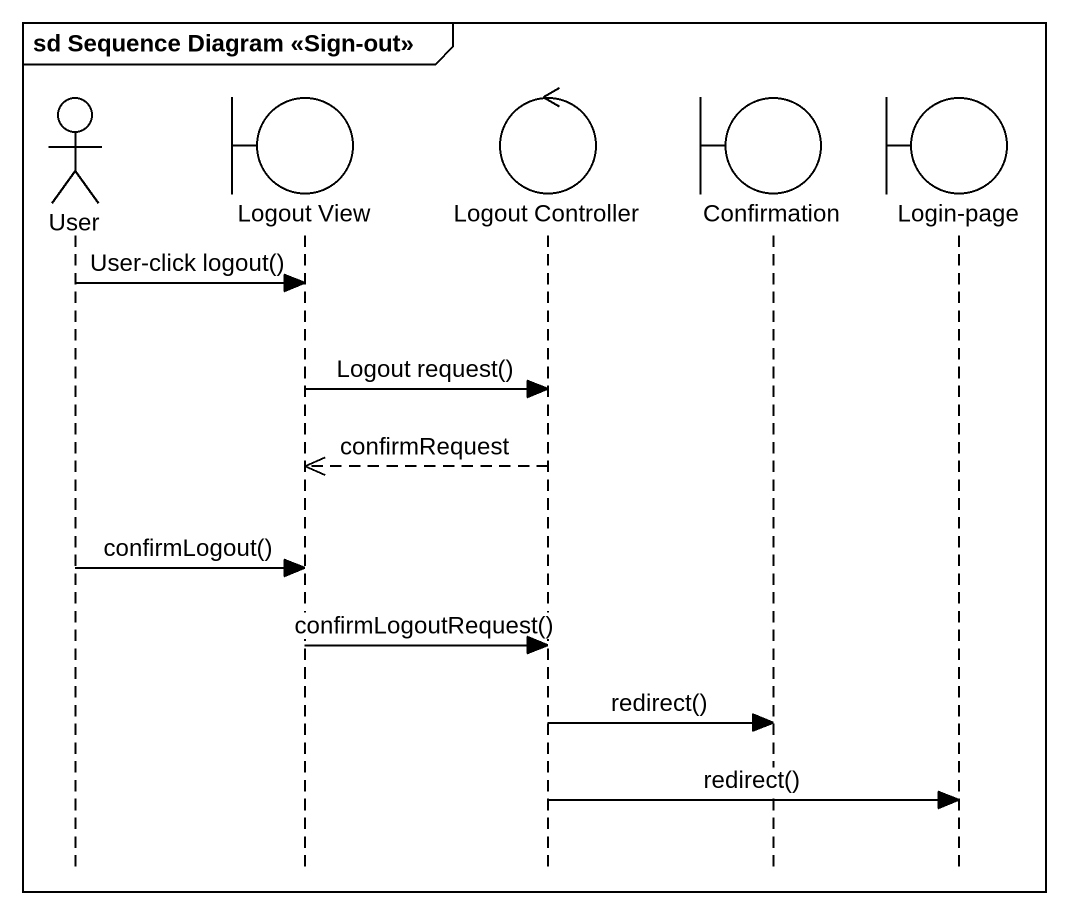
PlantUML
@startuml
mainframe sd Sequence Diagram <<Sign-out>>
hide footbox
actor User
boundary "Logout View" as Logout_View
control "Logout Controller" as Logout_Controller
boundary Confirmation
boundary "Login-page" as Login_page

User -> Logout_View : User-click logout()
Logout_View -> Logout_Controller : Logout request()
Logout_Controller -->> Logout_View : confirmRequest
User -> Logout_View : confirmLogout()
Logout_View -> Logout_Controller : confirmLogoutRequest()
Logout_Controller -> Confirmation : redirect()
Logout_Controller -> Login_page : redirect()
@enduml
